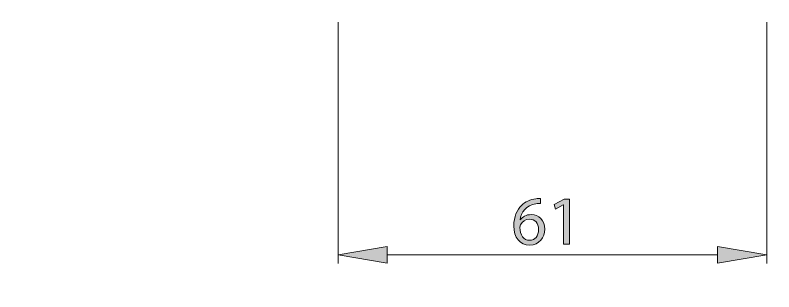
# Model space of a CAD drawing. Header units: inches. Extents: x 0.54 to 10.46, y 0.74 to 7.76.
# Drawn here: x 7.097 to 8.985, y 3.937 to 4.625 of the extents above; entities that cross this region are included whole.
import ezdxf

# ---------------------------------------------------------------- set-up
doc = ezdxf.new("R2010")
doc.units = ezdxf.units.IN
doc.header["$MEASUREMENT"] = 0
doc.layers.add('BG', color=7, linetype='Continuous')
doc.layers.add('MCG-INT-4FT', color=7, linetype='Continuous')

# ---------------------------------------------------------------- blocks, each defined once
blk = doc.blocks.new('block 2')
at = {"layer": 'BG', "true_color": 0xffffff}
h = blk.add_hatch(color=7, dxfattribs=at)
h.dxf.hatch_style = 2
edge = h.paths.add_edge_path()
edge.add_spline(control_points=[(10.296, 0.9061), (10.296, 0.9061), (0.8711, 0.9061), (0.8711, 0.9061), (0.8702, 0.9061), (0.8694, 0.9069), (0.8694, 0.9079), (0.8694, 0.9079), (0.8694, 7.5922), (0.8694, 7.5922), (0.8694, 7.5931), (0.8702, 7.5939), (0.8711, 7.5939), (0.8711, 7.5939), (10.296, 7.5939), (10.296, 7.5939), (10.297, 7.5939), (10.2977, 7.5931), (10.2977, 7.5922), (10.2977, 7.5922), (10.2977, 0.9079), (10.2977, 0.9079), (10.2977, 0.9069), (10.297, 0.9061), (10.296, 0.9061)], knot_values=[0, 0, 0, 0, 1, 1, 1, 2, 2, 2, 3, 3, 3, 4, 4, 4, 5, 5, 5, 6, 6, 6, 7, 7, 7, 8, 8, 8, 8], degree=3, periodic=1)
h.paths.add_polyline_path([(0.8729, 0.9096), (10.2943, 0.9096), (10.2943, 7.5904), (0.8729, 7.5904)])
at = {"layer": 'BG', "lineweight": 0}
blk.add_open_spline([(10.296, 0.9061), (10.296, 0.9061), (0.8711, 0.9061), (0.8711, 0.9061), (0.8702, 0.9061), (0.8694, 0.9069), (0.8694, 0.9079), (0.8694, 0.9079), (0.8694, 7.5922), (0.8694, 7.5922), (0.8694, 7.5931), (0.8702, 7.5939), (0.8711, 7.5939), (0.8711, 7.5939), (10.296, 7.5939), (10.296, 7.5939), (10.297, 7.5939), (10.2977, 7.5931), (10.2977, 7.5922), (10.2977, 7.5922), (10.2977, 0.9079), (10.2977, 0.9079), (10.2977, 0.9069), (10.297, 0.9061), (10.296, 0.9061)], degree=3, knots=[0, 0, 0, 0, 1, 1, 1, 2, 2, 2, 3, 3, 3, 4, 4, 4, 5, 5, 5, 6, 6, 6, 7, 7, 7, 8, 8, 8, 8], dxfattribs=at)
blk = doc.blocks.new('block 62')
at = {"layer": 'BG', "true_color": 0xffffff}
h = blk.add_hatch(color=7, dxfattribs=at)
h.dxf.hatch_style = 2
edge = h.paths.add_edge_path()
edge.add_spline(control_points=[(10.4631, 0.739), (10.4631, 0.739), (0.5369, 0.739), (0.5369, 0.739), (0.5359, 0.739), (0.5352, 0.7398), (0.5352, 0.7407), (0.5352, 0.7407), (0.5352, 7.7593), (0.5352, 7.7593), (0.5352, 7.7602), (0.5359, 7.761), (0.5369, 7.761), (0.5369, 7.761), (10.4631, 7.761), (10.4631, 7.761), (10.4641, 7.761), (10.4648, 7.7602), (10.4648, 7.7593), (10.4648, 7.7593), (10.4648, 0.7407), (10.4648, 0.7407), (10.4648, 0.7398), (10.4641, 0.739), (10.4631, 0.739)], knot_values=[0, 0, 0, 0, 1, 1, 1, 2, 2, 2, 3, 3, 3, 4, 4, 4, 5, 5, 5, 6, 6, 6, 7, 7, 7, 8, 8, 8, 8], degree=3, periodic=1)
h.paths.add_polyline_path([(0.5386, 0.7425), (10.4614, 0.7425), (10.4614, 7.7575), (0.5386, 7.7575)])
at = {"layer": 'BG', "lineweight": 0}
blk.add_open_spline([(10.4631, 0.739), (10.4631, 0.739), (0.5369, 0.739), (0.5369, 0.739), (0.5359, 0.739), (0.5352, 0.7398), (0.5352, 0.7407), (0.5352, 0.7407), (0.5352, 7.7593), (0.5352, 7.7593), (0.5352, 7.7602), (0.5359, 7.761), (0.5369, 7.761), (0.5369, 7.761), (10.4631, 7.761), (10.4631, 7.761), (10.4641, 7.761), (10.4648, 7.7602), (10.4648, 7.7593), (10.4648, 7.7593), (10.4648, 0.7407), (10.4648, 0.7407), (10.4648, 0.7398), (10.4641, 0.739), (10.4631, 0.739)], degree=3, knots=[0, 0, 0, 0, 1, 1, 1, 2, 2, 2, 3, 3, 3, 4, 4, 4, 5, 5, 5, 6, 6, 6, 7, 7, 7, 8, 8, 8, 8], dxfattribs=at)
blk = doc.blocks.new('block 2007')
at = {"layer": 'MCG-INT-4FT', "color": 179, "lineweight": 5, "true_color": 0x231f20}
blk.add_lwpolyline([(7.9002, 4.608), (7.9002, 4.0069)], dxfattribs=at)
blk = doc.blocks.new('block 2008')
at = {"layer": 'MCG-INT-4FT', "color": 179, "lineweight": 5, "true_color": 0x231f20}
blk.add_lwpolyline([(8.9671, 4.608), (8.9671, 4.0069)], dxfattribs=at)
blk = doc.blocks.new('block 2009')
at = {"layer": 'MCG-INT-4FT', "color": 179, "lineweight": 5, "true_color": 0x231f20}
blk.add_lwpolyline([(8.0226, 4.0288), (8.8447, 4.0288)], dxfattribs=at)
blk = doc.blocks.new('block 2010')
at = {"layer": 'MCG-INT-4FT', "true_color": 0x231f20}
h = blk.add_hatch(color=179, dxfattribs=at)
h.dxf.hatch_style = 2
h.paths.add_polyline_path([(8.0226, 4.0492), (7.9002, 4.0288), (8.0226, 4.0084)])
at = {"layer": 'MCG-INT-4FT', "lineweight": 0}
blk.add_lwpolyline([(8.0226, 4.0492), (7.9002, 4.0288), (8.0226, 4.0084), (8.0226, 4.0492)], dxfattribs=at)
blk = doc.blocks.new('block 2011')
at = {"layer": 'MCG-INT-4FT', "true_color": 0x231f20}
h = blk.add_hatch(color=179, dxfattribs=at)
h.dxf.hatch_style = 2
h.paths.add_polyline_path([(8.8447, 4.0492), (8.9671, 4.0288), (8.8447, 4.0084)])
at = {"layer": 'MCG-INT-4FT', "lineweight": 0}
blk.add_lwpolyline([(8.8447, 4.0492), (8.9671, 4.0288), (8.8447, 4.0084), (8.8447, 4.0492)], dxfattribs=at)
blk = doc.blocks.new('block 2013')
at = {"layer": 'MCG-INT-4FT', "true_color": 0x231f20}
h = blk.add_hatch(color=179, dxfattribs=at)
h.dxf.hatch_style = 2
edge = h.paths.add_edge_path()
edge.add_spline(control_points=[(8.4036, 4.1567), (8.4005, 4.1569), (8.3965, 4.1567), (8.3922, 4.156), (8.3683, 4.152), (8.3557, 4.1345), (8.3531, 4.116), (8.3531, 4.116), (8.3536, 4.116), (8.3536, 4.116), (8.359, 4.1231), (8.3683, 4.129), (8.3808, 4.129), (8.4006, 4.129), (8.4146, 4.1147), (8.4146, 4.0927), (8.4146, 4.0721), (8.4006, 4.0531), (8.3773, 4.0531), (8.3533, 4.0531), (8.3375, 4.0718), (8.3375, 4.101), (8.3375, 4.1231), (8.3455, 4.1406), (8.3565, 4.1517), (8.3659, 4.1608), (8.3783, 4.1665), (8.3925, 4.1683), (8.397, 4.169), (8.4008, 4.1691), (8.4036, 4.1691), (8.4036, 4.1691), (8.4036, 4.1567), (8.4036, 4.1567)], knot_values=[0, 0, 0, 0, 1, 1, 1, 2, 2, 2, 3, 3, 3, 4, 4, 4, 5, 5, 5, 6, 6, 6, 7, 7, 7, 8, 8, 8, 9, 9, 9, 10, 10, 10, 11, 11, 11, 11], degree=3, periodic=1)
edge = h.paths.add_edge_path()
edge.add_spline(control_points=[(8.3993, 4.0918), (8.3993, 4.1079), (8.3901, 4.1176), (8.3761, 4.1176), (8.3669, 4.1176), (8.3584, 4.1119), (8.3543, 4.1038), (8.3533, 4.102), (8.3526, 4.0998), (8.3526, 4.097), (8.3529, 4.0785), (8.3614, 4.0649), (8.3773, 4.0649), (8.3904, 4.0649), (8.3993, 4.0758), (8.3993, 4.0918)], knot_values=[0, 0, 0, 0, 1, 1, 1, 2, 2, 2, 3, 3, 3, 4, 4, 4, 5, 5, 5, 5], degree=3, periodic=1)
h = blk.add_hatch(color=179, dxfattribs=at)
h.dxf.hatch_style = 2
h.paths.add_polyline_path([(8.4612, 4.1532), (8.4608, 4.1532), (8.4413, 4.1427), (8.4383, 4.1543), (8.4629, 4.1674), (8.4759, 4.1674), (8.4759, 4.055), (8.4612, 4.055)])
at = {"layer": 'MCG-INT-4FT', "lineweight": 0}
blk.add_lwpolyline([(8.4612, 4.1532), (8.4608, 4.1532), (8.4413, 4.1427), (8.4383, 4.1543), (8.4629, 4.1674), (8.4759, 4.1674), (8.4759, 4.055), (8.4612, 4.055), (8.4612, 4.1532)], dxfattribs=at)
for points, knots in [([(8.4036, 4.1567), (8.4005, 4.1569), (8.3965, 4.1567), (8.3922, 4.156), (8.3683, 4.152), (8.3557, 4.1345), (8.3531, 4.116), (8.3531, 4.116), (8.3536, 4.116), (8.3536, 4.116), (8.359, 4.1231), (8.3683, 4.129), (8.3808, 4.129), (8.4006, 4.129), (8.4146, 4.1147), (8.4146, 4.0927), (8.4146, 4.0721), (8.4006, 4.0531), (8.3773, 4.0531), (8.3533, 4.0531), (8.3375, 4.0718), (8.3375, 4.101), (8.3375, 4.1231), (8.3455, 4.1406), (8.3565, 4.1517), (8.3659, 4.1608), (8.3783, 4.1665), (8.3925, 4.1683), (8.397, 4.169), (8.4008, 4.1691), (8.4036, 4.1691), (8.4036, 4.1691), (8.4036, 4.1567), (8.4036, 4.1567)], [0, 0, 0, 0, 1, 1, 1, 2, 2, 2, 3, 3, 3, 4, 4, 4, 5, 5, 5, 6, 6, 6, 7, 7, 7, 8, 8, 8, 9, 9, 9, 10, 10, 10, 11, 11, 11, 11]), ([(8.3993, 4.0918), (8.3993, 4.1079), (8.3901, 4.1176), (8.3761, 4.1176), (8.3669, 4.1176), (8.3584, 4.1119), (8.3543, 4.1038), (8.3533, 4.102), (8.3526, 4.0998), (8.3526, 4.097), (8.3529, 4.0785), (8.3614, 4.0649), (8.3773, 4.0649), (8.3904, 4.0649), (8.3993, 4.0758), (8.3993, 4.0918)], [0, 0, 0, 0, 1, 1, 1, 2, 2, 2, 3, 3, 3, 4, 4, 4, 5, 5, 5, 5])]:
    blk.add_open_spline(points, degree=3, knots=knots, dxfattribs=at)
blk = doc.blocks.new('block 2012')
at = {"layer": 'MCG-INT-4FT'}
blk.add_blockref('block 2013', (0, 0), dxfattribs=at)
blk = doc.blocks.new('block 2045')
at = {"layer": 'MCG-INT-4FT', "color": 7, "lineweight": 5, "true_color": 0xffffff}
blk.add_lwpolyline([(8.9671, 4.0288), (8.9671, 4.0288)], dxfattribs=at)

msp = doc.modelspace()

# ---------------------------------------------------------------- block references
at = {"layer": 'BG'}
for name in ['block 62', 'block 2']:
    msp.add_blockref(name, (0, 0), dxfattribs=at)
at = {"layer": 'MCG-INT-4FT'}
for name in ['block 2007', 'block 2008', 'block 2012', 'block 2010', 'block 2011', 'block 2009', 'block 2045']:
    msp.add_blockref(name, (0, 0), dxfattribs=at)

doc.saveas('drawing.dxf')
